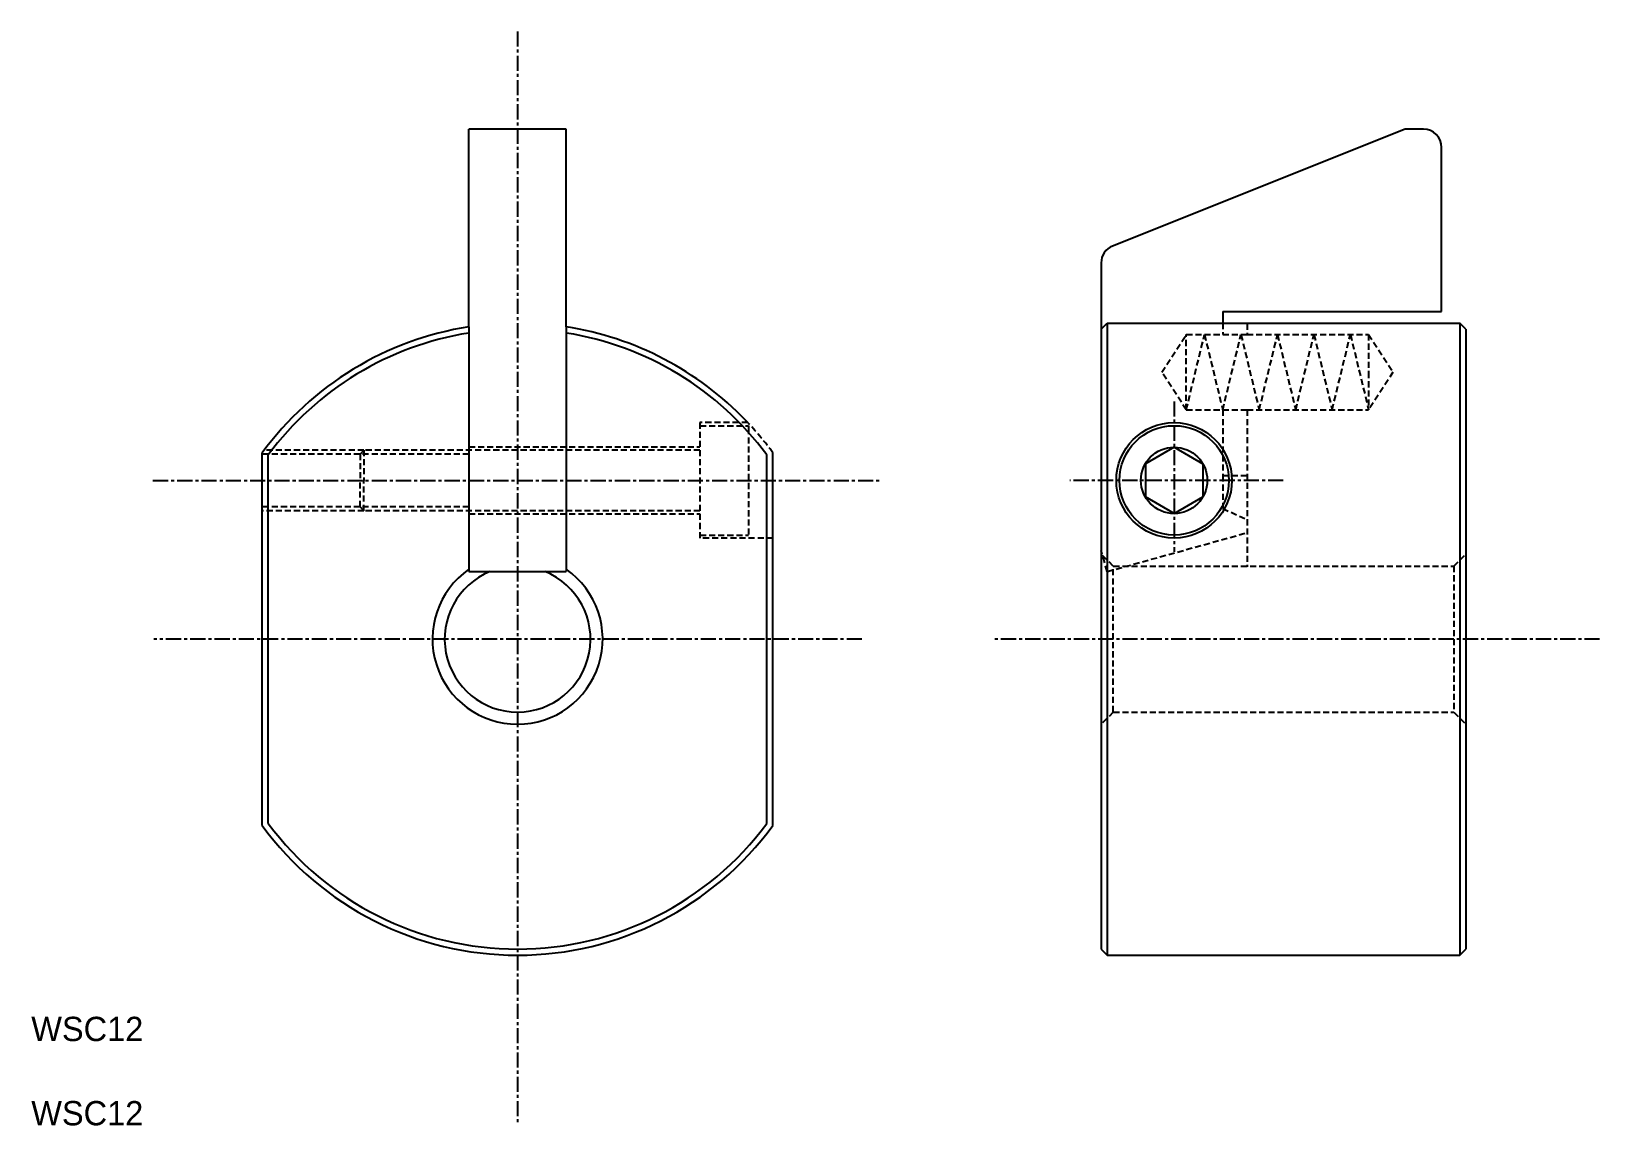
# Model space of a CAD drawing. Extents: x 41 to 170, y 52 to 142.
import ezdxf

# ---------------------------------------------------------------- set-up
doc = ezdxf.new("R2010")
doc.units = 0
doc.linetypes.add('CENTER', pattern=[2, 1.25, -0.25, 0.25, -0.25])
doc.linetypes.add('DASHED', pattern=[0.75, 0.5, -0.25])
doc.layers.get('0').update_dxf_attribs({"linetype": 'CONTINUOUS'})
doc.layers.add('CENTER', color=1, linetype='CENTER')

msp = doc.modelspace()

# ---------------------------------------------------------------- linework, layer by layer
at = {"color": 7, "linetype": 'CONTINUOUS'}
for p, q in [((76.55, 117.65), (76.55, 133.92)), ((84.55, 133.92), (76.55, 133.92)), ((84.55, 117.65), (84.55, 133.92)), ((153.55, 133.92), (129.49, 124.3)), ((155.05, 133.92), (153.55, 133.92)), ((156.55, 118.92), (156.55, 132.42)), ((128.55, 122.91), (128.55, 117.46)), ((138.55, 118.92), (156.55, 118.92)), ((138.55, 118.92), (138.55, 117.96)), ((76.55, 117.65), (76.55, 97.52)), ((84.55, 117.65), (84.55, 97.52)), ((128.55, 117.46), (129.05, 117.96)), ((128.55, 117.46), (128.55, 66.46)), ((129.05, 117.96), (138.55, 117.96)), ((129.05, 117.96), (129.05, 65.96)), ((138.55, 117.96), (158.05, 117.96)), ((158.55, 117.46), (158.05, 117.96)), ((158.05, 117.96), (158.05, 65.96)), ((158.55, 117.46), (158.55, 66.46)), ((59.55, 76.63), (59.55, 107.29)), ((60.05, 76.8), (60.05, 107.13)), ((101.05, 76.8), (101.05, 107.13)), ((101.55, 76.63), (101.55, 107.29)), ((134.55, 107.75), (132.19, 106.39)), ((134.55, 107.75), (136.91, 106.39)), ((132.19, 106.39), (132.19, 103.66)), ((136.91, 106.39), (136.91, 103.66)), ((134.55, 102.3), (132.19, 103.66)), ((134.55, 102.3), (136.91, 103.66)), ((76.55, 97.52), (78.29, 97.52)), ((78.29, 97.52), (82.81, 97.52)), ((82.81, 97.52), (84.55, 97.52)), ((128.55, 66.46), (129.05, 65.96)), ((129.05, 65.96), (158.05, 65.96)), ((158.05, 65.96), (158.55, 66.46))]:
    msp.add_line(p, q, dxfattribs=at)
at = {"color": 3, "linetype": 'DASHED'}
for p, q in [((138.55, 117.96), (138.55, 117.02)), ((140.55, 117.92), (140.55, 117.02)), ((133.55, 113.92), (135.55, 117.02)), ((135.55, 110.82), (137.05, 117.02)), ((135.55, 110.82), (135.55, 117.02)), ((135.55, 117.02), (138.55, 117.02)), ((137.05, 117.02), (138.55, 110.82)), ((138.55, 110.82), (140.05, 117.02)), ((138.55, 117.02), (140.55, 117.02)), ((140.05, 117.02), (141.55, 110.82)), ((140.55, 117.02), (150.55, 117.02)), ((141.55, 110.82), (143.05, 117.02)), ((143.05, 117.02), (144.55, 110.82)), ((144.55, 110.82), (146.05, 117.02)), ((146.05, 117.02), (147.55, 110.82)), ((147.55, 110.82), (149.05, 117.02)), ((149.05, 117.02), (150.55, 110.82)), ((150.55, 117.02), (152.55, 113.92)), ((150.55, 117.02), (150.55, 113.92)), ((135.55, 110.82), (133.55, 113.92)), ((152.55, 113.92), (150.55, 110.82)), ((150.55, 113.92), (150.55, 110.82)), ((95.55, 109.77), (95.55, 100.27)), ((99.49, 109.77), (95.55, 109.77)), ((135.55, 110.82), (138.55, 110.82)), ((138.55, 110.82), (138.55, 105.42)), ((138.55, 110.82), (140.55, 110.82)), ((140.55, 110.82), (150.55, 110.82)), ((140.55, 110.82), (140.55, 97.92)), ((95.55, 109.52), (99.35, 109.52)), ((99.35, 109.52), (99.55, 109.52)), ((99.55, 109.52), (99.55, 109.31)), ((99.55, 109.31), (99.55, 100.52)), ((67.59, 107.19), (59.55, 107.19)), ((67.91, 107.52), (59.72, 107.52)), ((67.91, 107.52), (67.59, 107.19)), ((76.55, 107.19), (67.59, 107.19)), ((67.59, 107.19), (67.59, 105.02)), ((95.55, 107.52), (67.91, 107.52)), ((67.91, 107.52), (67.91, 105.02)), ((76.55, 107.77), (95.55, 107.77)), ((67.59, 102.85), (67.59, 105.02)), ((67.91, 102.52), (67.91, 105.02)), ((138.55, 105.42), (138.55, 102.7)), ((138.55, 105.42), (140.55, 105.42)), ((67.59, 102.85), (59.55, 102.85)), ((67.91, 102.52), (59.55, 102.52)), ((76.55, 102.85), (67.59, 102.85)), ((67.91, 102.52), (67.59, 102.85)), ((95.55, 102.52), (67.91, 102.52)), ((76.55, 102.27), (95.55, 102.27)), ((138.55, 102.7), (140.55, 101.81)), ((129.05, 97.52), (140.55, 100.72)), ((95.55, 100.52), (99.55, 100.52)), ((101.55, 100.27), (95.55, 100.27)), ((129.05, 97.52), (128.55, 99.25)), ((129.55, 97.96), (128.55, 98.96)), ((157.55, 97.96), (158.55, 98.96)), ((129.55, 97.96), (157.55, 97.96)), ((129.55, 85.96), (129.55, 97.96)), ((157.55, 97.96), (157.55, 85.96)), ((129.55, 85.96), (128.55, 84.96)), ((129.55, 85.96), (157.55, 85.96)), ((157.55, 85.96), (158.55, 84.96))]:
    msp.add_line(p, q, dxfattribs=at)
at = {"color": 7, "linetype": 'CONTINUOUS'}
for radius in [4.75, 4.5, 2.73]:
    msp.add_circle((134.55, 105.02), radius, dxfattribs=at)
for centre, radius, start, end in [((155.05, 132.42), 1.5, 0, 90), ((130.05, 122.91), 1.5, 111.8014, 180), ((80.55, 91.96), 26, 98.8499, 143.8711), ((80.55, 91.96), 26, 43.6867, 81.1494), ((80.55, 91.96), 25.5, 99.0248, 143.5062), ((80.55, 91.96), 25.5, 36.4938, 80.9744), ((80.55, 91.96), 7, 124.8496, 55.1439), ((80.55, 91.96), 6, 112.1214, 67.8786), ((80.55, 91.96), 26, 216.1289, 323.8711), ((80.55, 91.96), 25.5, 216.4938, 323.5062)]:
    msp.add_arc(centre, radius, start, end, dxfattribs=at)
at = {"color": 3, "linetype": 'DASHED'}
for start, end in [(43.0491, 43.6867), (36.1289, 43.0491)]:
    msp.add_arc((80.55, 91.96), 26, start, end, dxfattribs=at)
at = {"layer": 'CENTER', "color": 1, "linetype": 'CENTER'}
for p, q in [((80.55, 141.96), (80.55, 51.96)), ((134.55, 111.52), (134.55, 99.13)), ((50.55, 105.02), (110.55, 105.02)), ((143.53, 105.02), (125.97, 105.02)), ((108.87, 91.96), (50.62, 91.96)), ((169.55, 91.96), (119.78, 91.96))]:
    msp.add_line(p, q, dxfattribs=at)

# ---------------------------------------------------------------- texts
at = {"color": 7, "linetype": 'CONTINUOUS'}
for p in [(40.55, 58.89), (40.55, 51.96)]:
    msp.add_text('WSC12', height=2, dxfattribs=at).set_placement(p)

doc.saveas('drawing.dxf')
